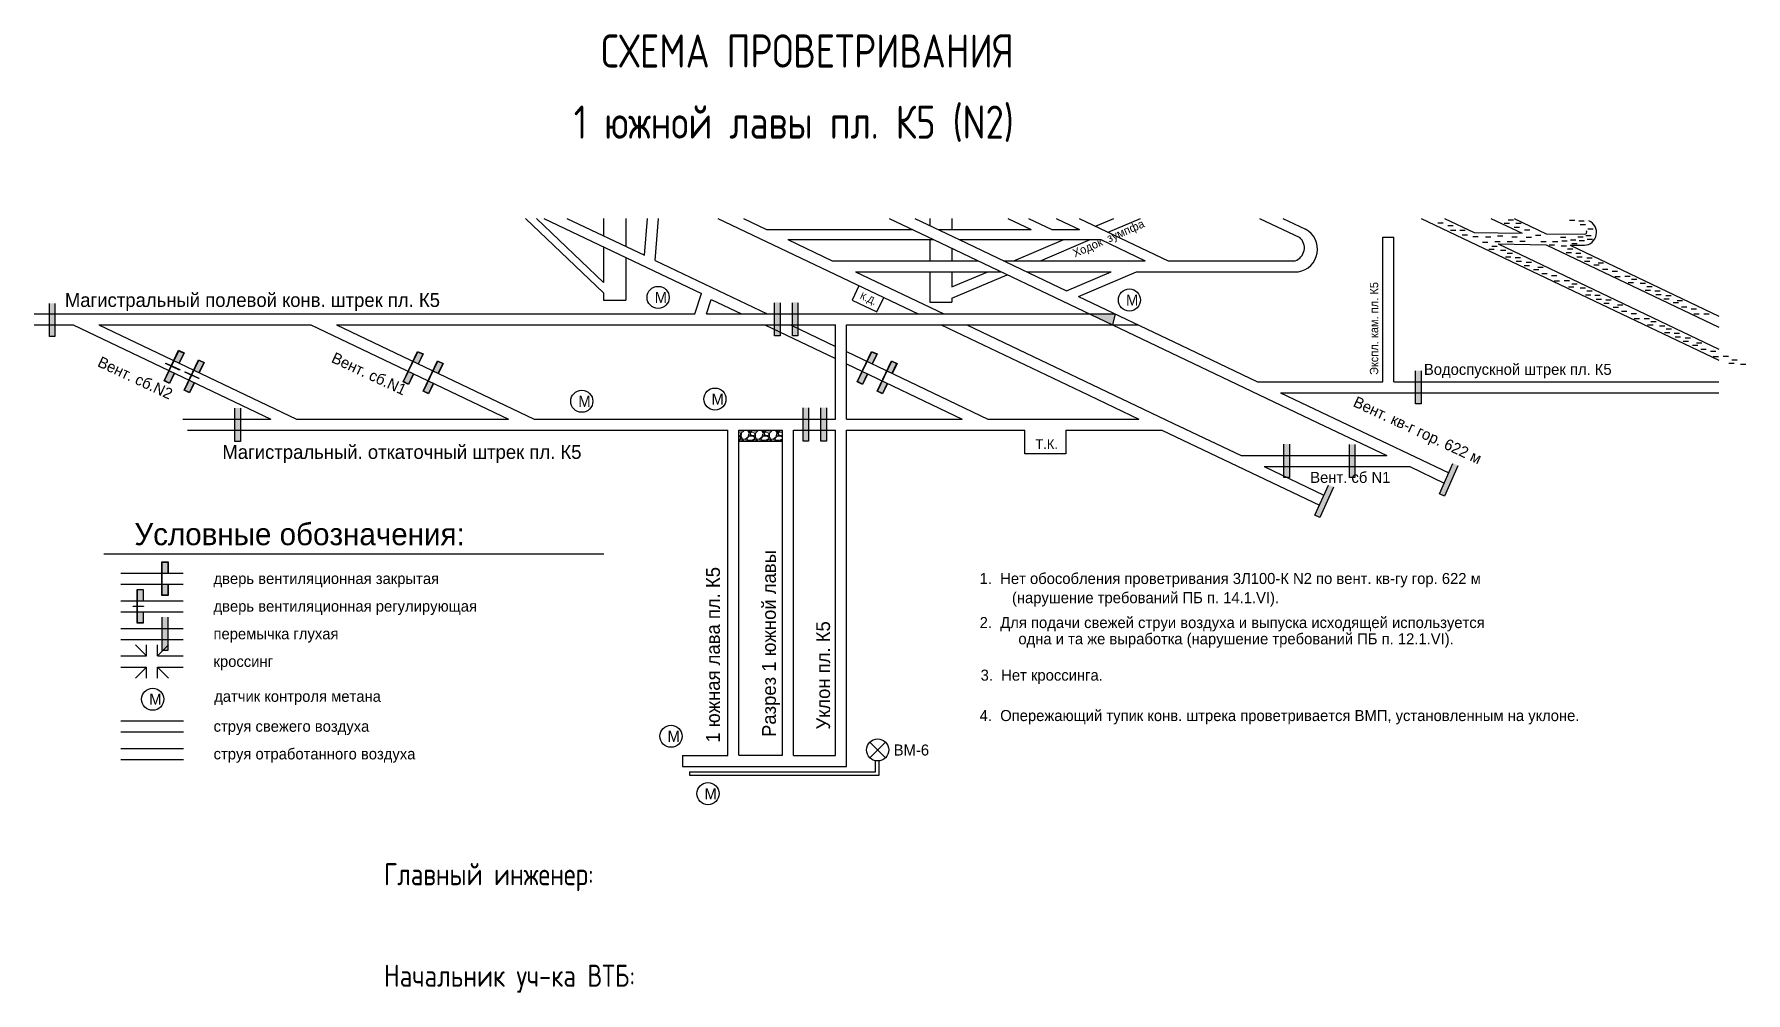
# Model space of a CAD drawing. Header units: millimetres. Extents: x -759 to -139, y -438 to -91.
import ezdxf

# ---------------------------------------------------------------- set-up
doc = ezdxf.new("R2010")
doc.units = ezdxf.units.MM
doc.styles.add('ESKD', font='Eskdwin')

msp = doc.modelspace()

# ---------------------------------------------------------------- hatches: boundary and pattern name
h = msp.add_hatch(color=256)
h.paths.add_polyline_path([(-750.95, -200.64), (-750.95, -196.54), (-751.05, -196.54), (-751.05, -200.54), (-753.05, -200.54), (-753.05, -196.54), (-753.15, -196.54), (-753.15, -200.64)])
h.paths.add_polyline_path([(-751.05, -196.54), (-750.95, -196.54), (-750.95, -188.44), (-753.15, -188.44), (-753.15, -196.54), (-753.05, -196.54), (-753.05, -188.54), (-751.05, -188.54)])
h = msp.add_hatch(color=3)
h.paths.add_polyline_path([(-753.05, -200.54), (-751.05, -200.54), (-751.05, -196.54), (-753.05, -196.54)])
h.paths.add_polyline_path([(-751.05, -192.54), (-753.05, -192.54), (-753.05, -196.54), (-751.05, -196.54)])
h.paths.add_polyline_path([(-751.05, -192.54), (-751.05, -188.54), (-753.05, -188.54), (-753.05, -192.54)])
h = msp.add_hatch(color=256)
h.paths.add_polyline_path([(-488.63, -200.37), (-488.63, -196.27), (-488.73, -196.27), (-488.73, -200.27), (-490.73, -200.27), (-490.73, -196.27), (-490.83, -196.27), (-490.83, -200.37)])
h.paths.add_polyline_path([(-488.73, -196.27), (-488.63, -196.27), (-488.63, -188.17), (-490.83, -188.17), (-490.83, -196.27), (-490.73, -196.27), (-490.73, -188.27), (-488.73, -188.27)])
h = msp.add_hatch(color=3)
h.paths.add_polyline_path([(-490.73, -200.27), (-488.73, -200.27), (-488.73, -196.27), (-490.73, -196.27)])
h.paths.add_polyline_path([(-488.73, -192.27), (-490.73, -192.27), (-490.73, -196.27), (-488.73, -196.27)])
h.paths.add_polyline_path([(-488.73, -192.27), (-488.73, -188.27), (-490.73, -188.27), (-490.73, -192.27)])
h = msp.add_hatch(color=256)
h.paths.add_polyline_path([(-482.17, -200.37), (-482.17, -196.27), (-482.27, -196.27), (-482.27, -200.27), (-484.27, -200.27), (-484.27, -196.27), (-484.37, -196.27), (-484.37, -200.37)])
h.paths.add_polyline_path([(-482.27, -196.27), (-482.17, -196.27), (-482.17, -188.17), (-484.37, -188.17), (-484.37, -196.27), (-484.27, -196.27), (-484.27, -188.27), (-482.27, -188.27)])
h = msp.add_hatch(color=3)
h.paths.add_polyline_path([(-484.27, -200.27), (-482.27, -200.27), (-482.27, -196.27), (-484.27, -196.27)])
h.paths.add_polyline_path([(-482.27, -192.27), (-484.27, -192.27), (-484.27, -196.27), (-482.27, -196.27)])
h.paths.add_polyline_path([(-482.27, -192.27), (-482.27, -188.27), (-484.27, -188.27), (-484.27, -192.27)])
for points in [[(-367.56, -192.29), (-376.85, -192.29), (-368.46, -196.29)], [(-701.75, -214.47), (-701.67, -214.31), (-703.97, -213.25), (-704.04, -213.41)], [(-721.73, -298.12), (-722.8, -298.12), (-722.8, -298.26), (-721.73, -298.26)], [(-722.8, -298.12), (-722.8, -298.26), (-721.28, -298.26), (-721.28, -298.12)], [(-719.03, -298.12), (-721.63, -298.12), (-721.63, -298.26), (-719.03, -298.26)]]:
    msp.add_hatch(color=256).paths.add_polyline_path(points)
h = msp.add_hatch(color=256)
h.paths.add_polyline_path([(-706.11, -210.14), (-704.34, -206.44), (-706.33, -205.49), (-708.09, -209.19), (-708, -209.24), (-706.28, -205.63), (-704.48, -206.49), (-706.2, -210.1)])
h.paths.add_polyline_path([(-709.72, -212.85), (-708, -209.24), (-708.09, -209.19), (-709.81, -212.8)])
h.paths.add_polyline_path([(-709.59, -217.45), (-707.83, -213.75), (-707.92, -213.71), (-709.64, -217.32), (-711.45, -216.46), (-709.72, -212.85), (-709.81, -212.8), (-711.58, -216.51)])
h = msp.add_hatch(color=3)
h.paths.add_polyline_path([(-704.48, -206.49), (-706.28, -205.63), (-708, -209.24), (-706.2, -210.1)])
h.paths.add_polyline_path([(-711.45, -216.46), (-709.64, -217.32), (-707.92, -213.71), (-709.72, -212.85)])
h = msp.add_hatch(color=256)
h.paths.add_polyline_path([(-709.05, -211.2), (-708.98, -211.04), (-710.93, -210.14), (-711, -210.3)])
h.paths.add_polyline_path([(-705.99, -212.62), (-705.92, -212.46), (-708.88, -211.09), (-708.96, -211.24)])
h = msp.add_hatch(color=256)
h.paths.add_polyline_path([(-698.89, -213.59), (-697.12, -209.88), (-699.11, -208.94), (-700.87, -212.64), (-700.78, -212.68), (-699.06, -209.07), (-697.25, -209.93), (-698.98, -213.54)])
h.paths.add_polyline_path([(-702.5, -216.29), (-700.78, -212.68), (-700.87, -212.64), (-702.59, -216.25)])
h.paths.add_polyline_path([(-702.37, -220.9), (-700.61, -217.2), (-700.7, -217.15), (-702.42, -220.76), (-704.23, -219.9), (-702.5, -216.29), (-702.59, -216.25), (-704.36, -219.95)])
h = msp.add_hatch(color=3)
h.paths.add_polyline_path([(-697.25, -209.93), (-699.06, -209.07), (-700.78, -212.68), (-698.98, -213.54)])
h.paths.add_polyline_path([(-704.23, -219.9), (-702.42, -220.76), (-700.7, -217.15), (-702.5, -216.29)])
h = msp.add_hatch(color=256)
h.paths.add_polyline_path([(-619.63, -210.51), (-617.87, -206.81), (-619.85, -205.87), (-621.62, -209.57), (-621.53, -209.61), (-619.81, -206), (-618, -206.86), (-619.72, -210.47)])
h.paths.add_polyline_path([(-623.25, -213.22), (-621.53, -209.61), (-621.62, -209.57), (-623.34, -213.18)])
h.paths.add_polyline_path([(-623.12, -217.83), (-621.36, -214.12), (-621.45, -214.08), (-623.17, -217.69), (-624.97, -216.83), (-623.25, -213.22), (-623.34, -213.18), (-625.11, -216.88)])
h = msp.add_hatch(color=3)
h.paths.add_polyline_path([(-618, -206.86), (-619.81, -206), (-621.53, -209.61), (-619.72, -210.47)])
h.paths.add_polyline_path([(-624.97, -216.83), (-623.17, -217.69), (-621.45, -214.08), (-623.25, -213.22)])
h = msp.add_hatch(color=256)
h.paths.add_polyline_path([(-612.41, -213.96), (-610.65, -210.26), (-612.63, -209.31), (-614.4, -213.01), (-614.31, -213.05), (-612.59, -209.44), (-610.78, -210.3), (-612.5, -213.91)])
h.paths.add_polyline_path([(-616.03, -216.66), (-614.31, -213.05), (-614.4, -213.01), (-616.12, -216.62)])
h.paths.add_polyline_path([(-615.9, -221.27), (-614.13, -217.57), (-614.23, -217.53), (-615.95, -221.14), (-617.75, -220.27), (-616.03, -216.66), (-616.12, -216.62), (-617.89, -220.32)])
h = msp.add_hatch(color=3)
h.paths.add_polyline_path([(-610.78, -210.3), (-612.59, -209.44), (-614.31, -213.05), (-612.5, -213.91)])
h.paths.add_polyline_path([(-617.75, -220.27), (-615.95, -221.14), (-614.23, -217.53), (-616.03, -216.66)])
h = msp.add_hatch(color=256)
h.paths.add_polyline_path([(-455.43, -210.51), (-453.66, -206.81), (-455.65, -205.87), (-457.41, -209.57), (-457.32, -209.61), (-455.6, -206), (-453.8, -206.86), (-455.52, -210.47)])
h.paths.add_polyline_path([(-459.05, -213.22), (-457.32, -209.61), (-457.41, -209.57), (-459.14, -213.18)])
h.paths.add_polyline_path([(-458.92, -217.83), (-457.15, -214.12), (-457.24, -214.08), (-458.96, -217.69), (-460.77, -216.83), (-459.05, -213.22), (-459.14, -213.18), (-460.9, -216.88)])
h = msp.add_hatch(color=3)
h.paths.add_polyline_path([(-453.8, -206.86), (-455.6, -206), (-457.32, -209.61), (-455.52, -210.47)])
h.paths.add_polyline_path([(-460.77, -216.83), (-458.96, -217.69), (-457.24, -214.08), (-459.05, -213.22)])
h = msp.add_hatch(color=256)
h.paths.add_polyline_path([(-448.21, -213.96), (-446.44, -210.26), (-448.43, -209.31), (-450.19, -213.01), (-450.1, -213.05), (-448.38, -209.44), (-446.58, -210.3), (-448.3, -213.91)])
h.paths.add_polyline_path([(-451.82, -216.66), (-450.1, -213.05), (-450.19, -213.01), (-451.92, -216.62)])
h.paths.add_polyline_path([(-451.69, -221.27), (-449.93, -217.57), (-450.02, -217.53), (-451.74, -221.14), (-453.55, -220.27), (-451.82, -216.66), (-451.92, -216.62), (-453.68, -220.32)])
h = msp.add_hatch(color=3)
h.paths.add_polyline_path([(-446.58, -210.3), (-448.38, -209.44), (-450.1, -213.05), (-448.3, -213.91)])
h.paths.add_polyline_path([(-453.55, -220.27), (-451.74, -221.14), (-450.02, -217.53), (-451.82, -216.66)])
h = msp.add_hatch(color=256)
h.paths.add_polyline_path([(-702.09, -214.31), (-702.01, -214.15), (-703.97, -213.25), (-704.04, -213.41)])
h.paths.add_polyline_path([(-699.03, -215.73), (-698.95, -215.57), (-701.92, -214.2), (-702, -214.35)])
h = msp.add_hatch(color=256)
h.paths.add_polyline_path([(-256.8, -225.01), (-256.8, -220.91), (-256.9, -220.91), (-256.9, -224.91), (-258.9, -224.91), (-258.9, -220.91), (-259, -220.91), (-259, -225.01)])
h.paths.add_polyline_path([(-256.9, -220.91), (-256.8, -220.91), (-256.8, -212.81), (-259, -212.81), (-259, -220.91), (-258.9, -220.91), (-258.9, -212.91), (-256.9, -212.91)])
h = msp.add_hatch(color=3)
h.paths.add_polyline_path([(-258.9, -224.91), (-256.9, -224.91), (-256.9, -220.91), (-258.9, -220.91)])
h.paths.add_polyline_path([(-256.9, -216.91), (-258.9, -216.91), (-258.9, -220.91), (-256.9, -220.91)])
h.paths.add_polyline_path([(-256.9, -216.91), (-256.9, -212.91), (-258.9, -212.91), (-258.9, -216.91)])
h = msp.add_hatch(color=256)
h.paths.add_polyline_path([(-683.86, -238.57), (-683.86, -234.47), (-683.96, -234.47), (-683.96, -238.47), (-685.96, -238.47), (-685.96, -234.47), (-686.06, -234.47), (-686.06, -238.57)])
h.paths.add_polyline_path([(-683.96, -234.47), (-683.86, -234.47), (-683.86, -226.37), (-686.06, -226.37), (-686.06, -234.47), (-685.96, -234.47), (-685.96, -226.47), (-683.96, -226.47)])
h = msp.add_hatch(color=3)
h.paths.add_polyline_path([(-685.96, -238.47), (-683.96, -238.47), (-683.96, -234.47), (-685.96, -234.47)])
h.paths.add_polyline_path([(-683.96, -230.47), (-685.96, -230.47), (-685.96, -234.47), (-683.96, -234.47)])
h.paths.add_polyline_path([(-683.96, -230.47), (-683.96, -226.47), (-685.96, -226.47), (-685.96, -230.47)])
h = msp.add_hatch(color=256)
h.paths.add_polyline_path([(-478.32, -238.42), (-478.32, -234.32), (-478.42, -234.32), (-478.42, -238.32), (-480.42, -238.32), (-480.42, -234.32), (-480.52, -234.32), (-480.52, -238.42)])
h.paths.add_polyline_path([(-478.42, -234.32), (-478.32, -234.32), (-478.32, -226.22), (-480.52, -226.22), (-480.52, -234.32), (-480.42, -234.32), (-480.42, -226.32), (-478.42, -226.32)])
h = msp.add_hatch(color=3)
h.paths.add_polyline_path([(-480.42, -238.32), (-478.42, -238.32), (-478.42, -234.32), (-480.42, -234.32)])
h.paths.add_polyline_path([(-478.42, -230.32), (-480.42, -230.32), (-480.42, -234.32), (-478.42, -234.32)])
h.paths.add_polyline_path([(-478.42, -230.32), (-478.42, -226.32), (-480.42, -226.32), (-480.42, -230.32)])
h = msp.add_hatch(color=256)
h.paths.add_polyline_path([(-471.86, -238.42), (-471.86, -234.32), (-471.96, -234.32), (-471.96, -238.32), (-473.96, -238.32), (-473.96, -234.32), (-474.06, -234.32), (-474.06, -238.42)])
h.paths.add_polyline_path([(-471.96, -234.32), (-471.86, -234.32), (-471.86, -226.22), (-474.06, -226.22), (-474.06, -234.32), (-473.96, -234.32), (-473.96, -226.32), (-471.96, -226.32)])
h = msp.add_hatch(color=3)
h.paths.add_polyline_path([(-473.96, -238.32), (-471.96, -238.32), (-471.96, -234.32), (-473.96, -234.32)])
h.paths.add_polyline_path([(-471.96, -230.32), (-473.96, -230.32), (-473.96, -234.32), (-471.96, -234.32)])
h.paths.add_polyline_path([(-471.96, -230.32), (-471.96, -226.32), (-473.96, -226.32), (-473.96, -230.32)])
h = msp.add_hatch()
h.set_pattern_fill('GRAVEL', color=256, scale=0.2, style=0)
h.set_pattern_definition([(228.0128, (3.6576, 5.08), (-40.64003453, -45.72005618), [0.68344, -67.661]), (184.9697, (3.2004, 4.572), (60.96009861, 5.07996415), [1.17281, -116.108]), (132.5104, (2.032, 4.4704), (50.79996304, -55.88005458), [0.826964, -81.8694]), (267.2737, (0.0508, 3.2004), (5.07997794, 101.59996731), [1.06801, -105.7328]), (292.8337, (0, 2.1336), (-25.40007211, 60.96003466), [1.047268, -103.6796]), (357.2737, (0.4064, 1.1684), (-101.59996731, 5.07997794), [1.06801, -105.7328]), (37.6942, (1.4732, 1.1176), (-66.04004172, -50.799954714), [1.412388, -139.8262]), (72.2553, (2.5908, 1.9812), (35.56007113, 111.76003241), [1.33344, -132.0106]), (121.4296, (2.9972, 3.2512), (-40.64001047, 66.03992232), [1.071626, -106.091]), (175.2364, (2.4384, 4.1656), (55.8799561, -5.07995233), [1.223426, -59.9478]), (222.3974, (1.2192, 4.2672), (-60.960001834, -55.8799273), [1.582156, -156.6336]), (138.8141, (5.08, 3.1496), (-35.55997735, 30.4799531), [0.54001, -53.4612]), (171.4692, (4.6736, 3.5052), (66.03989919, -10.1600256), [1.027364, -101.7092]), (225, (3.6576, 3.6576), (-1e-15, -5.079997), [0.71842, -6.46578]), (203.1986, (3.302, 4.2672), (25.40008565, 10.16004455), [0.38688, -38.3012]), (291.8014, (2.9464, 4.1148), (-5.0800036, 15.2400098), [0.54713, -26.8096]), (30.9638, (3.1496, 3.6068), (15.2399839, 10.1600079), [0.88864, -28.7326]), (161.5651, (3.9116, 4.064), (10.1600046, -5.0799924), [0.642574, -15.4218]), (16.3895, (0, 4.1148), (50.80002803, 15.2399683), [0.900176, -89.1176]), (70.3462, (0.8636, 4.3688), (-20.31994338, -55.87992098), [0.7552, -74.7644]), (293.1986, (3.9116, 5.08), (-10.16004455, 25.40008565), [0.77376, -37.9144]), (343.6105, (4.2164, 4.3688), (-50.80002803, 15.2399683), [0.900176, -89.1176]), (339.444, (0, 0.9652), (-25.4000315, 10.1599877), [0.86807, -42.5354]), (294.7751, (0.8128, 0.6604), (-25.3999408, 55.87997405), [0.727344, -72.0072]), (66.8014, (3.9624, 0), (10.16004455, 25.40008565), [0.77376, -37.9144]), (17.354, (4.2672, 0.7112), (-66.04000356, -20.31996935), [0.851566, -84.3048]), (69.444, (1.4732, 0), (-10.1599877, -25.4000315), [0.434036, -42.9696]), (101.3099, (3.6576, 0), (-5.079975, 20.319935), [0.25903, -25.644]), (165.9638, (3.6068, 0.254), (15.2400107, -5.0799912), [1.04727, -19.8981]), (186.009, (2.5908, 0.508), (50.79992509, 5.07998814), [0.970534, -96.0828]), (303.6901, (3.1496, 3.1496), (-5.0800017, 10.1599902), [0.73265, -17.58356]), (353.1572, (3.556, 2.54), (86.36003571, -10.1600455), [1.279114, -126.632]), (60.9454, (4.826, 2.3876), (-20.31995273, -35.55991522), [0.523016, -51.7788]), (90, (5.08, 2.845), (-5.08, 5.08), [0.3048, -4.7752]), (120.2564, (2.4892, 0.6604), (20.31995693, -35.55998206), [0.705734, -69.8678]), (48.0128, (2.1336, 1.27), (40.64003453, 45.72005618), [1.366886, -66.9776]), (0, (3.048, 2.286), (5.08, 5.08), [1.3208, -3.7592]), (325.3048, (4.3688, 2.286), (-50.79991198, 35.56000338), [0.80322, -79.5186]), (254.0546, (5.0292, 1.8288), (-5.080013, -20.3200484), [0.73966, -36.2434]), (207.646, (4.826, 1.1176), (-96.5199661, -50.80003195), [1.20429, -119.225]), (175.4261, (3.7592, 0.5588), (-66.04001521, 5.07997542), [1.274058, -126.1316]), (175.4261, (3.7592, 0.5588), (-66.04001521, 5.07997542), [1.274058, -126.1316])])
h.paths.add_polyline_path([(-487.92, -234.36), (-503.65, -234.36), (-503.65, -238.42), (-487.92, -238.42)])
h = msp.add_hatch(color=256)
h.paths.add_polyline_path([(-304.38, -251.58), (-304.38, -247.48), (-304.48, -247.48), (-304.48, -251.48), (-306.48, -251.48), (-306.48, -247.48), (-306.58, -247.48), (-306.58, -251.58)])
h.paths.add_polyline_path([(-304.48, -247.48), (-304.38, -247.48), (-304.38, -239.38), (-306.58, -239.38), (-306.58, -247.48), (-306.48, -247.48), (-306.48, -239.48), (-304.48, -239.48)])
h = msp.add_hatch(color=3)
h.paths.add_polyline_path([(-306.48, -251.48), (-304.48, -251.48), (-304.48, -247.48), (-306.48, -247.48)])
h.paths.add_polyline_path([(-304.48, -243.48), (-306.48, -243.48), (-306.48, -247.48), (-304.48, -247.48)])
h.paths.add_polyline_path([(-304.48, -243.48), (-304.48, -239.48), (-306.48, -239.48), (-306.48, -243.48)])
h = msp.add_hatch(color=256)
h.paths.add_polyline_path([(-280.68, -251.67), (-280.68, -247.57), (-280.78, -247.57), (-280.78, -251.57), (-282.78, -251.57), (-282.78, -247.57), (-282.88, -247.57), (-282.88, -251.67)])
h.paths.add_polyline_path([(-280.78, -247.57), (-280.68, -247.57), (-280.68, -239.47), (-282.88, -239.47), (-282.88, -247.57), (-282.78, -247.57), (-282.78, -239.57), (-280.78, -239.57)])
h = msp.add_hatch(color=3)
h.paths.add_polyline_path([(-282.78, -251.57), (-280.78, -251.57), (-280.78, -247.57), (-282.78, -247.57)])
h.paths.add_polyline_path([(-280.78, -243.57), (-282.78, -243.57), (-282.78, -247.57), (-280.78, -247.57)])
h.paths.add_polyline_path([(-280.78, -243.57), (-280.78, -239.57), (-282.78, -239.57), (-282.78, -243.57)])
h = msp.add_hatch(color=256)
h.paths.add_polyline_path([(-248.37, -258.41), (-246.7, -254.66), (-246.79, -254.62), (-248.42, -258.28), (-250.25, -257.46), (-248.62, -253.81), (-248.71, -253.77), (-250.38, -257.51)])
h.paths.add_polyline_path([(-246.79, -254.62), (-246.7, -254.66), (-243.41, -247.26), (-245.42, -246.37), (-248.71, -253.77), (-248.62, -253.81), (-245.36, -246.5), (-243.54, -247.32)])
h = msp.add_hatch(color=3)
h.paths.add_polyline_path([(-250.25, -257.46), (-248.42, -258.28), (-246.79, -254.62), (-248.62, -253.81)])
h.paths.add_polyline_path([(-245.17, -250.97), (-246.99, -250.15), (-248.62, -253.81), (-246.79, -254.62)])
h.paths.add_polyline_path([(-245.17, -250.97), (-243.54, -247.32), (-245.36, -246.5), (-246.99, -250.15)])
h = msp.add_hatch(color=256)
h.paths.add_polyline_path([(-293.42, -266.15), (-291.75, -262.4), (-291.84, -262.36), (-293.47, -266.01), (-295.3, -265.2), (-293.67, -261.55), (-293.76, -261.51), (-295.43, -265.25)])
h.paths.add_polyline_path([(-291.84, -262.36), (-291.75, -262.4), (-288.45, -255), (-290.46, -254.11), (-293.76, -261.51), (-293.67, -261.55), (-290.41, -254.24), (-288.59, -255.05)])
h = msp.add_hatch(color=3)
h.paths.add_polyline_path([(-295.3, -265.2), (-293.47, -266.01), (-291.84, -262.36), (-293.67, -261.55)])
h.paths.add_polyline_path([(-290.22, -258.71), (-292.04, -257.89), (-293.67, -261.55), (-291.84, -262.36)])
h.paths.add_polyline_path([(-290.22, -258.71), (-288.59, -255.05), (-290.41, -254.24), (-292.04, -257.89)])
h = msp.add_hatch(color=256)
h.paths.add_polyline_path([(-710.15, -286.11), (-710.15, -282.01), (-712.35, -282.01), (-712.35, -286.11), (-712.25, -286.11), (-712.25, -282.11), (-710.25, -282.11), (-710.25, -286.11)])
h.paths.add_polyline_path([(-712.25, -290.11), (-712.25, -286.11), (-712.35, -286.11), (-712.35, -290.11)])
h.paths.add_polyline_path([(-710.15, -294.21), (-710.15, -290.11), (-710.25, -290.11), (-710.25, -294.11), (-712.25, -294.11), (-712.25, -290.11), (-712.35, -290.11), (-712.35, -294.21)])
h = msp.add_hatch(color=3)
h.paths.add_polyline_path([(-710.25, -282.11), (-712.25, -282.11), (-712.25, -286.11), (-710.25, -286.11)])
h.paths.add_polyline_path([(-712.25, -294.11), (-710.25, -294.11), (-710.25, -290.11), (-712.25, -290.11)])
h = msp.add_hatch(color=256)
h.paths.add_polyline_path([(-719.08, -296.11), (-719.08, -292.01), (-721.28, -292.01), (-721.28, -296.11), (-721.18, -296.11), (-721.18, -292.11), (-719.18, -292.11), (-719.18, -296.11)])
h.paths.add_polyline_path([(-721.18, -300.11), (-721.18, -296.11), (-721.28, -296.11), (-721.28, -300.11)])
h.paths.add_polyline_path([(-719.08, -304.21), (-719.08, -300.11), (-719.18, -300.11), (-719.18, -304.11), (-721.18, -304.11), (-721.18, -300.11), (-721.28, -300.11), (-721.28, -304.21)])
h = msp.add_hatch(color=3)
h.paths.add_polyline_path([(-719.18, -292.11), (-721.18, -292.11), (-721.18, -296.11), (-719.18, -296.11)])
h.paths.add_polyline_path([(-721.18, -304.11), (-719.18, -304.11), (-719.18, -300.11), (-721.18, -300.11)])
h = msp.add_hatch(color=256)
h.paths.add_polyline_path([(-710.11, -314.21), (-710.11, -310.11), (-710.21, -310.11), (-710.21, -314.11), (-712.21, -314.11), (-712.21, -310.11), (-712.31, -310.11), (-712.31, -314.21)])
h.paths.add_polyline_path([(-710.21, -310.11), (-710.11, -310.11), (-710.11, -302.01), (-712.31, -302.01), (-712.31, -310.11), (-712.21, -310.11), (-712.21, -302.11), (-710.21, -302.11)])
h = msp.add_hatch(color=3)
h.paths.add_polyline_path([(-712.21, -314.11), (-710.21, -314.11), (-710.21, -310.11), (-712.21, -310.11)])
h.paths.add_polyline_path([(-710.21, -306.11), (-712.21, -306.11), (-712.21, -310.11), (-710.21, -310.11)])
h.paths.add_polyline_path([(-710.21, -306.11), (-710.21, -302.11), (-712.21, -302.11), (-712.21, -306.11)])

# ---------------------------------------------------------------- linework, layer by layer
for p, q in [((-552.56, -184.73), (-580.84, -157.73)), ((-552.56, -180.91), (-576.84, -157.73)), ((-574.22, -157.73), (-517.19, -184.93)), ((-565.84, -157.73), (-537.78, -171.11)), ((-552.56, -157.73), (-552.56, -164.06)), ((-552.56, -157.73), (-552.56, -164.06)), ((-544.56, -157.73), (-544.56, -167.88)), ((-537.78, -171.11), (-536.72, -157.73)), ((-533.92, -172.95), (-532.7, -157.73)), ((-511.32, -157.73), (-438.85, -192.29)), ((-502.03, -157.73), (-499.23, -159.06)), ((-499.23, -159.06), (-493.62, -161.74)), ((-449.32, -157.73), (-433.2, -165.42)), ((-440.03, -157.73), (-423.91, -165.42)), ((-434.56, -157.73), (-434.56, -160.34)), ((-426.56, -157.73), (-426.56, -161.74)), ((-406.37, -157.73), (-397.95, -161.74)), ((-398.9, -157.73), (-390.48, -161.74)), ((-388.9, -157.73), (-386.09, -159.07)), ((-386.09, -159.07), (-380.48, -161.75)), ((-380.51, -157.73), (-348.34, -173.07)), ((-374.62, -160.54), (-368, -157.73)), ((-370.11, -162.69), (-358.41, -157.73)), ((-315.32, -157.73), (-300.78, -164.66)), ((-306.93, -157.73), (-298.7, -161.66)), ((-256.79, -157.73), (-149.12, -209.08)), ((-250.84, -159.4), (-248.91, -159.4)), ((-248.4, -157.73), (-237.63, -162.87)), ((-247.17, -160.32), (-245.24, -160.32)), ((-231.63, -157.73), (-220.28, -163.14)), ((-226.78, -159.42), (-224.85, -159.42)), ((-225.41, -158.31), (-223.49, -158.31)), ((-223.24, -157.73), (-211.6, -163.28)), ((-223.2, -160.95), (-221.28, -160.95)), ((-222.61, -159.42), (-220.68, -159.42)), ((-203.2, -158.44), (-201.27, -158.44)), ((-199.75, -158.64), (-197.83, -158.64)), ((-199.35, -159.99), (-197.42, -159.99)), ((-493.62, -161.74), (-460.86, -161.74)), ((-485.91, -165.42), (-439.34, -165.42)), ((-485.91, -165.42), (-469.88, -173.06)), ((-460.86, -161.74), (-440.91, -161.74)), ((-441.89, -161.74), (-440.91, -161.74)), ((-441.89, -165.42), (-433.2, -165.42)), ((-434.56, -165.42), (-434.56, -173.07)), ((-433.2, -165.42), (-368.46, -196.29)), ((-431.62, -161.74), (-397.95, -161.74)), ((-423.91, -165.42), (-390.47, -181.37)), ((-423.91, -165.42), (-372.77, -165.42)), ((-404.18, -173.07), (-386.14, -165.42)), ((-394.6, -173.07), (-376.56, -165.42)), ((-390.48, -161.74), (-380.48, -161.75)), ((-372.77, -165.42), (-356.73, -173.07)), ((-270.67, -216.86), (-270.67, -164.52)), ((-270.67, -164.52), (-266.67, -164.52)), ((-266.67, -216.86), (-266.67, -164.52)), ((-246.25, -162), (-244.32, -162)), ((-242.89, -162), (-240.96, -162)), ((-241.97, -163.68), (-240.04, -163.68)), ((-238.17, -164.34), (-236.25, -164.34)), ((-237.63, -162.87), (-220.28, -163.14)), ((-234.71, -166.31), (-232.78, -166.31)), ((-233.57, -164.4), (-231.65, -164.4)), ((-230.23, -166.13), (-228.3, -166.13)), ((-229.21, -164.1), (-227.29, -164.1)), ((-228.98, -166.99), (-211.63, -167.27)), ((-228.98, -166.99), (-149.12, -205.08)), ((-225.75, -166.07), (-223.82, -166.07)), ((-224.07, -164.4), (-222.15, -164.4)), ((-221.16, -165.94), (-219.23, -165.94)), ((-219.46, -161.88), (-217.53, -161.88)), ((-218.86, -164.52), (-216.93, -164.52)), ((-215.46, -163.84), (-213.53, -163.84)), ((-213.58, -166.14), (-211.66, -166.14)), ((-211.6, -163.28), (-197.71, -163.5)), ((-209.35, -166.13), (-207.43, -166.13)), ((-206.4, -164.48), (-204.47, -164.48)), ((-205.99, -165.83), (-204.07, -165.83)), ((-202.77, -165.53), (-200.84, -165.53)), ((-202.36, -166.88), (-200.44, -166.88)), ((-200.12, -164.42), (-198.2, -164.42)), ((-199.72, -165.77), (-197.79, -165.77)), ((-197.23, -163.93), (-195.31, -163.93)), ((-196.83, -165.28), (-194.9, -165.28)), ((-196.51, -161.55), (-194.59, -161.55)), ((-552.56, -168.06), (-552.56, -180.91)), ((-544.56, -171.88), (-544.56, -187.31)), ((-533.92, -172.95), (-493.36, -192.29)), ((-469.88, -173.06), (-417.16, -173.07)), ((-426.56, -168.58), (-426.56, -173.07)), ((-407.87, -173.07), (-356.73, -173.07)), ((-379.45, -173.07), (-379.45, -173.07)), ((-348.34, -173.07), (-302.48, -173.07)), ((-232.42, -168.89), (-230.49, -168.89)), ((-231.27, -167.75), (-229.34, -167.75)), ((-228.16, -169.23), (-226.24, -169.23)), ((-226.31, -171.7), (-224.39, -171.7)), ((-225.77, -170.35), (-223.85, -170.35)), ((-222.87, -171.9), (-220.94, -171.9)), ((-222.46, -173.25), (-220.54, -173.25)), ((-211.63, -167.27), (-149.12, -197.08)), ((-210.5, -167.28), (-208.58, -167.28)), ((-206.25, -167.62), (-204.32, -167.62)), ((-204.4, -170.08), (-202.47, -170.08)), ((-203.86, -168.73), (-201.93, -168.73)), ((-202.95, -167.41), (-197.76, -167.49)), ((-202.95, -167.41), (-149.12, -193.08)), ((-200.95, -170.28), (-199.03, -170.28)), ((-200.55, -171.63), (-198.62, -171.63)), ((-197.71, -173.19), (-195.78, -173.19)), ((-196.97, -171.97), (-195.04, -171.97)), ((-461.49, -177.06), (-408.78, -177.07)), ((-461.49, -177.06), (-429.56, -192.29)), ((-434.56, -177.07), (-434.56, -188.04)), ((-426.56, -177.07), (-426.56, -182.55)), ((-426.56, -182.55), (-413.62, -177.07)), ((-426.56, -186.62), (-406.54, -178.13)), ((-399.48, -177.07), (-390.47, -177.07)), ((-390.47, -177.07), (-369.03, -177.07)), ((-385.15, -183.9), (-369.03, -177.07)), ((-380.81, -185.97), (-359.81, -177.07)), ((-359.81, -177.07), (-301.31, -177.07)), ((-219.63, -174.8), (-217.7, -174.8)), ((-218.88, -173.59), (-216.96, -173.59)), ((-216.25, -176.22), (-214.32, -176.22)), ((-214.7, -175.41), (-212.77, -175.41)), ((-213.21, -177.7), (-211.28, -177.7)), ((-209.7, -178.45), (-207.77, -178.45)), ((-194.33, -174.6), (-192.41, -174.6)), ((-192.78, -173.79), (-190.85, -173.79)), ((-191.29, -176.09), (-189.37, -176.09)), ((-187.78, -176.83), (-185.85, -176.83)), ((-186.77, -178.72), (-184.84, -178.72)), ((-183.19, -178.65), (-181.26, -178.65)), ((-552.56, -184.73), (-552.56, -187.31)), ((-519.62, -192.29), (-517.19, -184.93)), ((-460.24, -182.09), (-462.7, -187.3)), ((-390.47, -181.37), (-385.15, -183.9)), ((-208.68, -180.34), (-206.76, -180.34)), ((-205.1, -180.27), (-203.18, -180.27)), ((-203.54, -182.56), (-201.62, -182.56)), ((-202.39, -181.41), (-200.47, -181.41)), ((-199.29, -182.9), (-197.36, -182.9)), ((-197.44, -185.36), (-195.51, -185.36)), ((-196.9, -184.01), (-194.97, -184.01)), ((-193.99, -185.57), (-192.07, -185.57)), ((-181.91, -180.9), (-179.98, -180.9)), ((-180.76, -179.75), (-178.83, -179.75)), ((-177.65, -181.24), (-175.72, -181.24)), ((-175.8, -183.7), (-173.88, -183.7)), ((-175.26, -182.35), (-173.34, -182.35)), ((-172.36, -183.9), (-170.43, -183.9)), ((-171.95, -185.25), (-170.03, -185.25)), ((-168.37, -185.59), (-166.45, -185.59)), ((-552.56, -187.31), (-544.56, -187.31)), ((-515.4, -192.29), (-513.67, -187.04)), ((-513.67, -187.04), (-502.66, -192.29)), ((-462.7, -187.3), (-453.69, -191.55)), ((-453.69, -191.55), (-451.25, -186.38)), ((-434.56, -188.04), (-434.56, -188.04)), ((-434.56, -188.04), (-426.56, -188.04)), ((-426.56, -186.62), (-426.56, -188.04)), ((-380.81, -185.97), (-343.8, -203.63)), ((-193.59, -186.92), (-191.66, -186.92)), ((-190.75, -188.47), (-188.83, -188.47)), ((-190.01, -187.25), (-188.08, -187.25)), ((-187.37, -189.89), (-185.45, -189.89)), ((-185.82, -189.08), (-183.89, -189.08)), ((-184.33, -191.37), (-182.41, -191.37)), ((-169.12, -186.8), (-167.19, -186.8)), ((-165.74, -188.22), (-163.81, -188.22)), ((-164.18, -187.41), (-162.26, -187.41)), ((-162.7, -189.71), (-160.77, -189.71)), ((-159.19, -190.45), (-157.26, -190.45)), ((-758.54, -192.29), (-683.82, -192.29)), ((-758.54, -196.29), (-744.44, -196.29)), ((-744.44, -196.29), (-673, -230.36)), ((-735.14, -196.29), (-663.71, -230.36)), ((-735.14, -196.29), (-705.67, -196.29)), ((-713.9, -192.29), (-519.62, -192.29)), ((-713.9, -196.29), (-658.47, -196.29)), ((-696.38, -196.29), (-658.47, -196.29)), ((-679.61, -192.29), (-531.76, -192.29)), ((-658.47, -196.29), (-587.04, -230.36)), ((-649.18, -196.29), (-577.75, -230.36)), ((-649.18, -196.29), (-523.38, -196.29)), ((-649.18, -196.29), (-580.23, -196.29)), ((-570.94, -196.29), (-541.46, -196.29)), ((-532.17, -196.29), (-468.71, -196.29)), ((-515.4, -192.29), (-367.56, -192.29)), ((-494.27, -196.29), (-468.71, -208.48)), ((-484.98, -196.29), (-468.71, -204.05)), ((-468.71, -230.36), (-468.71, -196.29)), ((-464.71, -230.36), (-464.71, -196.29)), ((-464.71, -196.29), (-359.17, -196.29)), ((-430.46, -196.29), (-379.86, -220.43)), ((-421.17, -196.29), (-343.9, -233.14)), ((-367.56, -192.29), (-368.46, -196.29)), ((-368.46, -196.29), (-291.7, -232.9)), ((-180.82, -192.11), (-178.9, -192.11)), ((-179.81, -194), (-177.88, -194)), ((-176.23, -193.94), (-174.3, -193.94)), ((-174.91, -196.24), (-172.98, -196.24)), ((-173.76, -195.1), (-171.83, -195.1)), ((-170.65, -196.58), (-168.73, -196.58)), ((-168.27, -197.7), (-166.34, -197.7)), ((-158.17, -192.34), (-156.25, -192.34)), ((-154.59, -192.27), (-152.67, -192.27)), ((-343.74, -203.65), (-316.06, -216.86)), ((-168.81, -199.05), (-166.88, -199.05)), ((-165.36, -199.25), (-163.43, -199.25)), ((-164.96, -200.6), (-163.03, -200.6)), ((-162.12, -202.15), (-160.19, -202.15)), ((-161.38, -200.94), (-159.45, -200.94)), ((-158.74, -203.57), (-156.81, -203.57)), ((-157.19, -202.76), (-155.26, -202.76)), ((-464.71, -205.96), (-413.54, -230.36)), ((-464.71, -210.39), (-422.84, -230.36)), ((-155.7, -205.05), (-153.77, -205.05)), ((-152.19, -205.8), (-150.26, -205.8)), ((-151.17, -207.69), (-149.25, -207.69)), ((-147.59, -207.62), (-145.67, -207.62)), ((-145.6, -210.11), (-143.68, -210.11)), ((-144.46, -208.97), (-142.53, -208.97)), ((-141.35, -210.45), (-139.42, -210.45)), ((-380.1, -220.31), (-359.03, -230.36)), ((-316.06, -216.86), (-270.67, -216.86)), ((-307.67, -220.86), (-149.12, -220.86)), ((-307.67, -220.86), (-246.86, -249.86)), ((-266.67, -216.86), (-149.12, -216.86)), ((-704.8, -230.36), (-673, -230.36)), ((-703.14, -234.36), (-568.26, -234.36)), ((-663.71, -230.36), (-587.04, -230.36)), ((-577.75, -230.36), (-522.66, -230.39)), ((-568.39, -234.36), (-507.65, -234.36)), ((-522.73, -230.36), (-468.71, -230.36)), ((-507.65, -352.08), (-507.65, -234.36)), ((-503.65, -352), (-503.65, -234.36)), ((-503.65, -234.36), (-487.92, -234.36)), ((-487.92, -352), (-487.92, -234.36)), ((-483.92, -352.08), (-483.92, -234.36)), ((-483.92, -234.36), (-468.71, -234.36)), ((-468.71, -352.08), (-468.71, -234.36)), ((-464.71, -230.36), (-422.84, -230.36)), ((-464.71, -356.08), (-464.71, -234.36)), ((-464.71, -234.36), (-407.15, -234.36)), ((-413.54, -230.36), (-359.03, -230.36)), ((-408.6, -234.36), (-400.25, -234.36)), ((-400.25, -242.96), (-400.25, -234.36)), ((-385.34, -234.36), (-385.34, -242.96)), ((-385.34, -234.36), (-350.64, -234.36)), ((-350.64, -234.36), (-293.67, -261.54)), ((-344.58, -232.82), (-322, -243.59)), ((-291.88, -232.82), (-269.3, -243.59)), ((-503.65, -238.42), (-487.92, -238.42)), ((-385.34, -242.96), (-400.25, -242.96)), ((-322, -243.59), (-269.3, -243.59)), ((-313.62, -247.59), (-260.91, -247.59)), ((-313.62, -247.59), (-292.04, -257.88)), ((-260.91, -247.59), (-248.49, -253.51)), ((-733.34, -279.09), (-552.52, -279.09)), ((-727.25, -286.11), (-704.64, -286.11)), ((-727.25, -290.11), (-704.64, -290.11)), ((-727.25, -296.11), (-704.64, -296.11)), ((-727.25, -300.11), (-704.64, -300.11)), ((-727.25, -306.11), (-704.64, -306.11)), ((-727.25, -310.11), (-704.64, -310.11)), ((-717.94, -316.11), (-717.94, -312.11)), ((-713.94, -316.11), (-713.94, -312.11)), ((-727.25, -316.11), (-717.94, -316.11)), ((-727.25, -320.11), (-717.94, -320.11)), ((-717.94, -324.11), (-717.94, -320.11)), ((-713.94, -316.11), (-704.64, -316.11)), ((-713.94, -324.11), (-713.94, -320.11)), ((-713.94, -320.11), (-704.64, -320.11)), ((-727.21, -339.59), (-704.6, -339.59)), ((-727.21, -343.59), (-704.6, -343.59)), ((-727.21, -349.59), (-704.6, -349.59)), ((-524.09, -352.08), (-507.65, -352.08)), ((-524.09, -352.08), (-524.09, -356.08)), ((-503.65, -352), (-487.92, -352)), ((-483.92, -352.08), (-468.71, -352.08)), ((-456.26, -347.3), (-450.67, -352.93)), ((-450.67, -347.3), (-456.22, -352.98)), ((-727.21, -353.59), (-704.6, -353.59)), ((-524.09, -356.08), (-464.71, -356.08)), ((-521.49, -358.03), (-454.21, -358.03)), ((-521.49, -358.03), (-521.49, -359.22)), ((-454.21, -358.03), (-454.21, -354.03)), ((-452.92, -359.22), (-452.92, -354.07)), ((-521.49, -359.22), (-452.92, -359.22))]:
    msp.add_line(p, q)
at = {"lineweight": 30}
for p, q in [((-717.94, -316.11), (-721.94, -312.11)), ((-709.94, -312.11), (-713.94, -316.11)), ((-717.94, -320.11), (-721.94, -324.11)), ((-709.94, -324.11), (-713.94, -320.11))]:
    msp.add_line(p, q, dxfattribs=at)
for points in [[(-751.05, -188.54), (-751.05, -200.54), (-753.05, -200.54), (-753.05, -188.54)], [(-488.73, -188.27), (-488.73, -200.27), (-490.73, -200.27), (-490.73, -188.27)], [(-482.27, -188.27), (-482.27, -200.27), (-484.27, -200.27), (-484.27, -188.27)], [(-707.83, -213.75), (-709.59, -217.45), (-711.58, -216.51), (-706.33, -205.49), (-704.34, -206.44), (-706.11, -210.14)], [(-707.92, -213.71), (-709.64, -217.32), (-711.45, -216.46), (-706.28, -205.63), (-704.48, -206.49), (-706.2, -210.1)], [(-700.61, -217.2), (-702.37, -220.9), (-704.36, -219.95), (-699.11, -208.94), (-697.12, -209.88), (-698.89, -213.59)], [(-700.7, -217.15), (-702.42, -220.76), (-704.23, -219.9), (-699.06, -209.07), (-697.25, -209.93), (-698.98, -213.54)], [(-621.36, -214.12), (-623.12, -217.83), (-625.11, -216.88), (-619.85, -205.87), (-617.87, -206.81), (-619.63, -210.51)], [(-621.45, -214.08), (-623.17, -217.69), (-624.97, -216.83), (-619.81, -206), (-618, -206.86), (-619.72, -210.47)], [(-614.13, -217.57), (-615.9, -221.27), (-617.89, -220.32), (-612.63, -209.31), (-610.65, -210.26), (-612.41, -213.96)], [(-614.23, -217.53), (-615.95, -221.14), (-617.75, -220.27), (-612.59, -209.44), (-610.78, -210.3), (-612.5, -213.91)], [(-457.15, -214.12), (-458.92, -217.83), (-460.9, -216.88), (-455.65, -205.87), (-453.66, -206.81), (-455.43, -210.51)], [(-457.24, -214.08), (-458.96, -217.69), (-460.77, -216.83), (-455.6, -206), (-453.8, -206.86), (-455.52, -210.47)], [(-449.93, -217.57), (-451.69, -221.27), (-453.68, -220.32), (-448.43, -209.31), (-446.44, -210.26), (-448.21, -213.96)], [(-450.02, -217.53), (-451.74, -221.14), (-453.55, -220.27), (-448.38, -209.44), (-446.58, -210.3), (-448.3, -213.91)], [(-256.9, -212.91), (-256.9, -224.91), (-258.9, -224.91), (-258.9, -212.91)], [(-683.96, -226.47), (-683.96, -238.47), (-685.96, -238.47), (-685.96, -226.47)], [(-478.42, -226.32), (-478.42, -238.32), (-480.42, -238.32), (-480.42, -226.32)], [(-471.96, -226.32), (-471.96, -238.32), (-473.96, -238.32), (-473.96, -226.32)], [(-304.48, -239.48), (-304.48, -251.48), (-306.48, -251.48), (-306.48, -239.48)], [(-280.78, -239.57), (-280.78, -251.57), (-282.78, -251.57), (-282.78, -239.57)], [(-243.54, -247.32), (-248.42, -258.28), (-250.25, -257.46), (-245.36, -246.5)], [(-288.59, -255.05), (-293.47, -266.01), (-295.3, -265.2), (-290.41, -254.24)], [(-710.15, -290.11), (-710.15, -294.21), (-712.35, -294.21), (-712.35, -282.01), (-710.15, -282.01), (-710.15, -286.11)], [(-710.25, -290.11), (-710.25, -294.11), (-712.25, -294.11), (-712.25, -282.11), (-710.25, -282.11), (-710.25, -286.11)], [(-719.08, -300.11), (-719.08, -304.21), (-721.28, -304.21), (-721.28, -292.01), (-719.08, -292.01), (-719.08, -296.11)], [(-719.18, -300.11), (-719.18, -304.11), (-721.18, -304.11), (-721.18, -292.11), (-719.18, -292.11), (-719.18, -296.11)], [(-710.21, -302.11), (-710.21, -314.11), (-712.21, -314.11), (-712.21, -302.11)]]:
    msp.add_lwpolyline(points)
for points in [[(-710.93, -210.14), (-705.92, -212.46), (-705.99, -212.62), (-711, -210.3)], [(-703.97, -213.25), (-698.95, -215.57), (-699.03, -215.73), (-704.04, -213.41)], [(-722.8, -298.12), (-719.03, -298.12), (-719.03, -298.26), (-722.8, -298.26)]]:
    msp.add_lwpolyline(points, close=True)
for centre in [(-532.85, -186.36), (-362.37, -187.27), (-560.46, -223.92), (-512.32, -223.14), (-715.69, -331.75), (-528.2, -345.16), (-453.46, -350.11), (-514.83, -365.93)]:
    msp.add_circle(centre, 4)
for centre, radius, start, end in [((-198.04, -162.87), 4.62, 273.39972, 65.65956), ((-304.04, -168.38), 4.95, 288.49624, 48.77429), ((-302.57, -168.93), 8.24, 278.77684, 62.00911), ((-197.7, -162.71), 0.791, 269.09028, 39.91478)]:
    msp.add_arc(centre, radius, start, end)

# ---------------------------------------------------------------- texts
at = {"lineweight": 25, "style": 'ESKD'}
for s, p in [('СХЕМА ПРОВЕТРИВАНИЯ', (-553.48, -103.16)), ('1 южной лавы пл. К5 (N2)', (-563.37, -128.9))]:
    msp.add_text(s, height=12, dxfattribs=at).set_placement(p)
at = {"color": 7}
for s, height, rotation, p in [('Ходок  зумпфа', 3, 23.64465, (-382.07, -171.89)), ('Вент. кв-г гор. 622 м', 4, 335, (-281.77, -225.58))]:
    msp.add_text(s, height=height, rotation=rotation, dxfattribs=at).set_placement(p)
for s, height, p in [('Магистральный полевой конв. штрек пл. К5', 5, (-747.47, -189.79)), ('М', 4, (-534.1, -188.39)), ('М', 4, (-363.62, -189.3)), ('Водоспускной штрек пл. К5', 4, (-255.85, -214.38)), ('М', 4, (-561.71, -225.95)), ('М', 4, (-513.56, -225.17)), ('Магистральный. откаточный штрек пл. К5', 5, (-690.5, -244.78)), ('Т.К.', 3.5, (-396.42, -241.2)), ('Вент. сб N1', 4, (-296.97, -253.47)), ('Условные обозначения:', 8, (-722.31, -276.02)), ('дверь вентиляционная закрытая', 4, (-693.7, -290.07)), ('1.  Нет обособления проветривания 3Л100-К N2 по вент. кв-гу гор. 622 м', 4, (-416.55, -290.07)), ('дверь вентиляционная регулирующая', 4, (-693.7, -300.07)), ('(нарушение требований ПБ п. 14.1.VI).', 4, (-404.87, -297.01)), ('2.  Для подачи свежей струи воздуха и выпуска исходящей используется', 4, (-416.55, -306.01)), ('перемычка глухая', 4, (-693.7, -310.07)), ('одна и та же выработка (нарушение требований ПБ п. 12.1.VI).', 4, (-402.54, -311.9)), ('кроссинг', 4, (-693.7, -320.07)), ('3.  Нет кроссинга.', 4, (-416.2, -325.04)), ('М', 4, (-716.94, -333.78)), ('датчик контроля метана', 4, (-693.45, -332.7)), ('струя свежего воздуха', 4, (-693.66, -343.54)), ('4.  Опережающий тупик конв. штрека проветривается ВМП, установленным на уклоне.', 4, (-416.55, -339.67)), ('М', 4, (-529.44, -347.19)), ('струя отработанного воздуха', 4, (-693.66, -353.54)), ('ВМ-6', 4, (-447.63, -352.14)), ('М', 4, (-516.08, -367.96))]:
    msp.add_text(s, height=height).set_placement(p)
for s, height, rotation, p in [('К.Д.', 2.5, 335.67264, (-460.07, -186.66)), ('Экспл. кам. пл. К5', 3, 90, (-272.39, -214.45)), ('Вент. сб.N2', 4, 335, (-735.97, -211.14)), ('Вент. сб.N1', 4, 335, (-651.38, -209.63)), ('Разрез 1 южной лавы', 5, 90, (-490.26, -345.43)), ('1 южная лава пл. К5', 5, 90, (-510.51, -347.46)), ('Уклон пл. К5', 5, 90, (-470.68, -342.73))]:
    msp.add_text(s, height=height, rotation=rotation).set_placement(p)
at = {"style": 'ESKD'}
for s, p in [('Главный инженер:', (-632.04, -399.09)), ('Начальник уч-ка ВТБ:', (-632.04, -435.83))]:
    msp.add_text(s, height=8, dxfattribs=at).set_placement(p)

doc.saveas('drawing.dxf')
